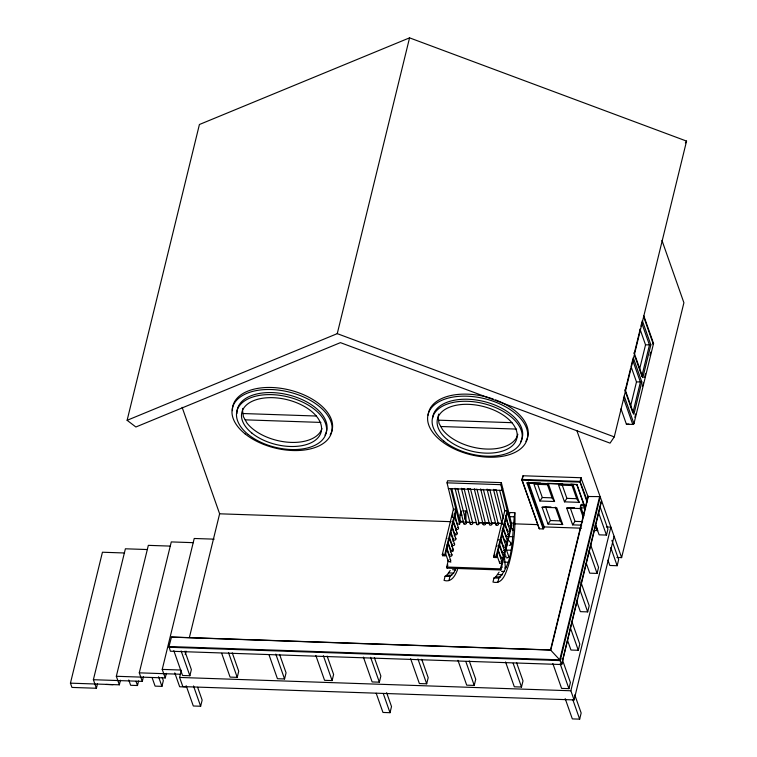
<?xml version="1.0" encoding="UTF-8"?>
<svg xmlns="http://www.w3.org/2000/svg" width="757" height="757" viewBox="0 0 757 757"><rect width="100%" height="100%" fill="white"/><g stroke="black" fill="none" stroke-linecap="round" stroke-linejoin="round"><path stroke-width="1.14" d="M461.108 512.924L461.06 510.871L460.057 514.959L460.057 521.318L463.965 521.45M464.949 519.368L464.949 515.129L465.943 511.041L463.01 510.937M514.855 512.707C515.508 530.458 513.464 548.361 508.496 565.432C505.931 572.368 502.998 584.783 492.968 582.067L493.971 577.979L498.854 578.14C514.817 561.363 511.628 534.045 514.855 512.707L509.963 512.536L508.959 516.624L513.852 516.794M465.99 522.604L465.943 511.041M507.162 543.412L506.017 550.065L510.909 550.225M503.859 559.205L505.099 554.247M127.119 420.305L199.413 124.508L409.556 37.85L686.561 141.095L614.268 436.893L610.057 443.138L340.423 342.637L135.872 426.995L127.119 420.305L337.253 333.648L614.268 436.893M97.521 683.666L96.394 688.255L71.943 687.422L70.439 683.155L102.441 552.232L124.564 552.989M96.394 688.255L93.385 679.71L125.388 548.797L147.511 549.544M70.439 683.155L119.341 684.82L116.332 676.275L148.334 545.352L170.457 546.109M119.341 684.82L120.467 680.221M93.385 679.71L142.288 681.376L139.279 672.841L171.281 541.917L193.404 542.674M128.766 679.956L130.639 685.293L137.49 685.53L138.607 680.95M142.288 681.376L143.414 676.786M116.332 676.275L165.244 677.941L162.235 669.396L194.227 538.482L214.155 539.154M168.981 646.535L171.489 637.025L550.5 649.932L559.735 659.849L561.628 664.542L170.382 651.219L168.981 646.535L559.735 659.849L599.629 496.601L588 496.507L550.5 649.932M152.081 677.591L155.09 686.126L161.932 686.362L163.332 680.638L162.206 677.43M165.244 677.941L166.36 673.352M614.088 536.278L574.09 699.922L182.844 686.599L179.617 677.449L181.302 670.588M185.219 654.568L186.052 651.134M189.411 637.394L219.625 513.804L182.125 407.313M173.817 650.642L182.569 675.49L189.865 675.736L191.37 669.604L184.897 651.238M186.165 685.71L193.309 705.997L200.643 706.243L202.147 700.111L197.634 687.299M221.706 653.338L230.081 677.108L237.225 677.354L238.729 671.213L232.257 652.846M337.253 333.648L409.556 37.85M269.066 654.956L277.431 678.717L284.556 678.963L286.061 672.822L279.588 654.464M315.83 655.477L324.573 680.325L332.115 680.581L333.61 674.449L327.147 656.082M363.379 657.095L372.132 681.943L379.361 682.189L380.856 676.058L374.393 657.691M376.191 693.232L382.957 712.451L390.016 712.697L391.511 706.555L386.628 692.674M453.765 510.417L447.037 482.843L447.538 480.79L501.333 482.625L511.855 524.98L500.85 569.983L447.056 568.147L446.658 567.021L448.22 560.625M454.607 513.823L457.162 524.062L459.603 524.147L456.206 510.502L445.125 555.818L442.684 555.733L443.148 553.84M452.118 517.126L452.941 513.766M450.32 552.033L450.85 549.885A1.277 0.984 -19.4 0 0 451.815 550.954A1.277 0.984 -19.4 0 0 453.292 549.97A1.277 0.984 -19.4 0 0 452.317 548.91M451.636 546.668L452.156 544.52M452.951 541.293L453.471 539.145M454.257 535.928L454.787 533.78M455.572 530.553L456.093 528.405A1.277 0.984 -19.4 0 0 457.067 529.474A1.277 0.984 -19.4 0 0 458.543 528.49A1.277 0.984 -19.4 0 0 457.569 527.43M450.178 570.466L446.895 575.159L445.059 576.314L444.066 580.401C451.503 582.833 455.459 575.254 457.569 569.538M447.056 568.147L447.841 564.949M459.603 524.147L460.105 522.103L451.844 488.908M448.948 580.572L449.951 576.474L453.661 573.087L456.443 567.712M410.625 658.704L419.378 683.552L426.683 683.798L428.188 677.666L421.715 659.3M500.85 569.983L500.453 568.857L510.956 525.897L500.831 484.669L501.333 482.625M502.62 488.369L502.118 490.413L448.324 488.577M507.559 512.243L496.478 557.568L494.037 557.483L493.64 556.357L504.777 510.795L499.677 490.328M494.037 557.483L494.813 554.285M496.478 557.568L496.081 556.433L507.218 510.88L504.777 510.795M528.414 482.105L544.188 526.919L543.204 528.944L539.287 528.812L521.772 479.739L523.049 475.765L580.912 477.733L588 496.507M539.287 528.812L522.16 480.165L523.049 475.765M522.16 480.165L522.15 479.446L522.16 480.165L580.013 482.133L581.508 478.055M497.86 582.237L498.854 578.14M457.957 660.322L466.709 685.161L474.232 685.426L475.737 679.284L469.264 660.918M527.468 482.9L526.986 482.881L543.204 528.944M505.562 661.94L514.315 686.788L521.497 687.034L523.002 680.893L516.529 662.526M580.912 477.733L580.013 482.133L587.025 502.033M588.388 496.223L550.784 650.055L171.281 637.129M625.575 388.956L630.496 368.801M632.966 358.723L631.045 366.558L636.486 381.935L630.344 407.058M642.296 320.533L650.85 344.813L642.854 377.544L634.3 353.264L640.365 328.434M640.924 326.172L642.021 321.659M577.525 598.21L561.628 664.542L601.626 500.888M578.083 595.929L601.247 501.181M639.57 369.284L645.541 344.861L640.129 329.475M642.854 377.544L641.86 376.087L649.459 344.993L641.718 323.021M633.24 357.607L641.794 381.888L633.855 414.363L625.301 390.082M620.995 408.846L626.408 424.223L632.767 424.44L632.966 423.617L633.95 423.655L653.546 343.46L643.8 315.783M634.868 417.353L635.7 413.918M642.428 386.42L643.261 382.985M644.661 377.26L645.503 373.826M649.989 355.497L650.821 352.062M552.837 663.548L561.58 688.397L568.923 688.643L570.418 682.511L562.054 658.741M567.532 640.318L570.958 650.036L578.291 650.291L579.805 644.112L571.819 621.431M576.541 600.84L580.345 611.647L587.678 611.893L589.192 605.695L580.827 581.934M586.325 563.435L589.75 573.163L597.084 573.409L598.56 567.372L590.574 544.68M595.314 524.024L599.118 534.83L606.452 535.085L607.918 529.086L599.932 506.395M574.09 699.922L570.863 690.772L610.861 527.127L606.423 526.976M565.186 698.616L572.33 718.904L579.663 719.15L581.158 713.009L574.771 694.86M607.947 560.142L609.83 565.479L617.163 565.725L618.658 559.593L611.893 540.375M616.879 557.464L621.611 557.625L683.902 302.743L661.949 240.395M442.684 555.733L442.287 554.607L453.424 509.064L455.865 509.139L444.728 554.692L445.125 555.818M512.48 530.581L512.404 528.878M493.971 577.979L495.797 576.825L499.081 572.131M685.359 142.884L686.561 141.095M554.569 501.503L552.09 497.851L547.254 484.13L548.664 484.726L554.569 501.503L539.902 501.011L542.305 497.519L537.47 483.789M548.011 524.033L550.415 520.542L545.579 506.821L542.097 507.256L548.011 524.033L562.678 524.535L556.774 507.758L542.097 507.256M568.602 484.849L573.267 485.568L579.171 502.345L564.504 501.844L566.908 498.361L562.072 484.631M572.614 524.866L575.017 521.384L570.182 507.654L566.7 508.089L572.614 524.866L581.641 525.178M652.78 344.038L653.546 343.46L652.771 342.609M623.408 397.86L632.767 424.44L633.95 423.655L624.203 395.968M632.767 424.44L633.95 423.655M594.217 530.685L597.737 530.392L596.194 526.02M504.616 568.204L504.928 568.034A1.429 0.804 -9.8 0 0 505.165 567.835M626.408 424.223L628.944 424.081M540.47 483.089L526.986 482.881L577.014 484.584L585.511 508.713M650.85 344.813L645.541 344.861M641.794 381.888L636.486 381.935M450.954 562.025L450.197 561.997M652.572 343.432L653.546 343.46M242.95 413.53L316.369 416.028M438.568 420.182L511.987 422.69M245.173 419.842L320.921 422.425M440.792 426.503L516.548 429.087M522.15 479.446L580.013 481.414L587.101 500.188M521.772 479.739L522.254 479.758M547.481 483.326L562.669 483.846M570.844 484.12L577.014 484.584M548.664 484.726L533.988 484.234L539.902 501.011M573.267 485.568L558.59 485.067L564.504 501.844M447.037 482.843L500.831 484.669M542.305 497.519L552.09 497.851M566.908 498.361L576.692 498.693L579.171 502.345M545.579 506.821L551.02 507.001M570.182 507.654L574.535 507.805M566.7 508.089L581.376 508.59L583.959 515.933M460.057 514.959L462.016 515.025M550.415 520.542L560.199 520.882L562.678 524.535M575.017 521.384L582.625 521.639M510.918 523.049L513.852 523.153M219.625 513.804L451.191 521.687M465.366 522.169L470.097 522.33M472.453 522.415L476.002 522.529M478.367 522.614L488.994 522.973M491.359 523.059L494.908 523.172M497.264 523.257L501.995 523.418M513.804 523.816L537.442 524.62M460.105 522.103L463.218 522.207M466.369 522.311L470.646 522.462M471.715 522.491L476.002 522.642M479.209 522.746L483.486 522.898M484.556 522.936L489.902 523.115M496.327 523.333L490.981 523.153A1.277 0.984 -19.4 0 1 491.842 524.478A1.277 0.984 -19.4 0 1 489.902 525.036A1.277 0.984 -19.4 0 1 490.034 523.418M497.396 523.371L502.743 523.551M544.188 526.919L581.565 528.187M510.956 525.897L508.505 525.812L505.96 515.574M512.565 529.824L513.53 529.853M508.051 536.552L512.943 536.722M511.07 543.545L512.054 543.573M504.645 556.338L505.619 556.376M508.553 556.471L509.537 556.509M442.287 554.607L444.728 554.692M493.64 556.357L496.081 556.433M504.058 562.11L507.966 562.243M501.361 567.107L502.345 567.144M505.279 567.248L506.253 567.277M446.658 567.021L500.453 568.857M452.601 569.718L455.534 569.822M501.503 571.384L504.436 571.488M448.769 572.917L453.661 573.087M497.68 574.582L502.572 574.752M446.895 575.159L451.787 575.329M495.797 576.825L500.689 576.995M445.059 576.314L449.951 576.474M168.991 647.254L560.227 660.577L600.225 496.923L599.629 496.601M162.235 669.396L180.98 670.04M139.279 672.841L180.147 674.232M179.617 677.449L570.863 690.772M186.515 686.996L179.664 686.76L174.782 672.878M106.188 684.46L113.03 684.697M511.401 528.433L512.111 528.651M633.732 353.017L634.3 353.264M507.587 539.041L510.966 543.034M643.8 317.145L652.383 341.502M634.896 356.31L641.86 376.087M632.663 360.095L640.394 382.067L632.861 412.906L624.733 389.836M632.966 423.617L633.183 424.232M576.853 430.553L621.611 557.625M598.465 512.394L606.452 535.085M610.767 547.576L617.163 565.725M595.201 525.254L597.15 530.78M576.683 484.319L585.53 509.461M571.857 484.963L576.692 498.693M579.966 507.985L583.316 517.495M589.097 550.717L597.084 573.409M555.364 507.152L560.199 520.882M579.313 588.123L587.678 611.893M527.629 482.644L543.791 528.556M570.305 627.6L578.291 650.291M560.171 663.794L568.923 688.643M572.898 699.932L579.663 719.15M505.875 518.441L509.858 529.72M504.957 523.494L507.483 530.676M503.282 527.837L506.178 536.041M503.254 529.181L507.228 540.46A1.277 0.984 -19.4 0 1 506.537 541.804A1.277 0.984 -19.4 0 1 504.947 541.567A1.277 0.984 -19.4 0 1 505.354 540.186M501.967 533.202L504.862 541.416M501.938 534.546L505.913 545.835M506.054 548.882L508.59 556.083A1.533 1.183 -19.4 0 1 507.994 557.549M501.02 539.599L503.547 546.781M500.632 539.921L504.607 551.2M499.705 544.974L502.232 552.156M499.317 545.286L503.291 556.575A1.277 0.984 -19.4 0 1 502.023 558.07A1.277 0.984 -19.4 0 1 500.992 556.745M498.39 550.339L500.926 557.521M498.002 550.661L501.976 561.94M497.084 555.714L499.611 562.896M513.132 663.264L521.497 687.034M458.505 527.979L454.531 516.69A1.277 0.984 -19.4 0 1 453.736 518.072M453.244 520.721L456.14 528.925M453.216 522.056L457.19 533.344M451.929 526.087L454.825 534.3M451.901 527.43L455.875 538.719M450.983 532.483L453.509 539.665M450.595 532.796L454.569 544.084M449.667 537.858L452.194 545.04M453.254 549.459L449.28 538.17A1.277 0.984 -19.4 0 1 448.494 539.552M447.993 542.201L450.888 550.405M447.964 543.535L451.938 554.824M446.687 547.566L449.573 555.78M446.658 548.91L450.633 560.199M445.731 553.963L448.258 561.145M465.867 661.656L474.232 685.426M417.94 658.95L426.683 683.798M370.608 657.341L379.361 682.189M383.241 693.478L390.016 712.697M323.362 655.732L332.115 680.581M275.813 654.114L284.556 678.963M228.472 652.506L237.225 677.354M181.112 650.888L189.865 675.736M193.499 685.956L200.643 706.243M158.554 676.749L161.932 686.362M135.986 681.262L137.49 685.53M496.195 489.798L503.386 518.668M502.099 523.939L493.488 489.353A1.277 0.984 -19.4 0 0 495.419 489.883M489.779 489.58L498.39 524.166M487.063 489.136L495.958 524.866M483.363 489.363L491.974 523.948M480.648 488.918L489.542 524.648M476.938 489.145L485.549 523.73M474.289 488.946L483.127 524.431M470.523 488.927L479.134 523.513M467.807 488.483L476.702 524.213M464.107 488.71L472.718 523.295M461.392 488.265L470.286 523.995M457.682 488.483L466.293 523.078M455.033 488.293L463.871 523.778M450.775 488.662L455.865 509.139M504.153 554.01L505.354 567.39M580.941 505.799A2.044 1.154 13.7 0 1 582.038 504.332A2.044 1.154 13.7 0 1 584.678 505.619M484.868 522.983A1.277 0.984 -19.4 0 1 485.369 524.346A1.277 0.984 -19.4 0 1 483.562 524.866A1.277 0.984 -19.4 0 1 483.373 523.409M497.699 523.418A1.277 0.984 -19.4 0 1 498.21 524.781A1.277 0.984 -19.4 0 1 496.403 525.301A1.277 0.984 -19.4 0 1 496.214 523.844M472.027 522.538A1.277 0.984 -19.4 0 1 472.529 523.91A1.277 0.984 -19.4 0 1 470.731 524.431A1.277 0.984 -19.4 0 1 470.532 522.973M478.717 522.869A1.277 0.984 -19.4 0 1 478.888 524.204A1.277 0.984 -19.4 0 1 477.232 524.686A1.277 0.984 -19.4 0 1 476.768 523.428M504.749 524.137A1.277 0.984 -19.4 0 1 504.493 525.159M465.877 522.434A1.277 0.984 -19.4 0 1 465.981 523.844A1.277 0.984 -19.4 0 1 464.221 524.166A1.277 0.984 -19.4 0 1 464.117 522.756M456.906 488.568A1.277 0.984 -19.4 0 1 455.175 488.511M463.568 488.587A1.277 0.984 -19.4 0 1 461.59 488.729M470.173 488.558A1.277 0.984 -19.4 0 1 467.873 488.729M476.162 489.23A1.277 0.984 -19.4 0 1 474.431 489.164M482.578 489.448A1.277 0.984 -19.4 0 1 480.846 489.382M489.249 489.457A1.277 0.984 -19.4 0 1 487.129 489.382M453.945 543.583A1.277 0.984 -19.4 0 1 454.503 544.87A1.277 0.984 -19.4 0 1 452.828 545.542A1.277 0.984 -19.4 0 1 452.27 544.255M451.588 554.436A1.277 0.984 -19.4 0 1 451.617 555.922A1.277 0.984 -19.4 0 1 449.781 556.054A1.277 0.984 -19.4 0 1 450.065 554.55M456.831 532.956A1.277 0.984 -19.4 0 1 456.944 534.366A1.277 0.984 -19.4 0 1 455.175 534.688A1.277 0.984 -19.4 0 1 455.071 533.269M449.999 559.688A1.277 0.984 -19.4 0 1 450.51 561.06A1.277 0.984 -19.4 0 1 448.702 561.58A1.277 0.984 -19.4 0 1 448.513 560.123M455.25 538.218A1.277 0.984 -19.4 0 1 455.761 539.58A1.277 0.984 -19.4 0 1 453.954 540.101A1.277 0.984 -19.4 0 1 453.765 538.643M505.288 545.333A1.277 0.984 -19.4 0 1 505.799 546.696A1.277 0.984 -19.4 0 1 503.992 547.216A1.277 0.984 -19.4 0 1 503.802 545.759M506.14 535.53A1.277 0.984 -19.4 0 0 507.436 536.571A1.277 0.984 -19.4 0 0 508.543 535.095L504.569 523.806A1.277 0.984 -19.4 0 1 503.774 525.188M507.606 534.546A1.277 0.984 -19.4 0 1 508.401 534.877M501.626 561.552A1.277 0.984 -19.4 0 1 501.654 563.038A1.277 0.984 -19.4 0 1 499.819 563.18A1.277 0.984 -19.4 0 1 500.103 561.666M503.67 550.651A1.277 0.984 -19.4 0 1 504.616 551.806A1.277 0.984 -19.4 0 1 502.96 552.676A1.277 0.984 -19.4 0 1 502.307 551.37M509.224 529.219A1.277 0.984 -19.4 0 1 509.783 530.506A1.277 0.984 -19.4 0 1 508.108 531.177A1.277 0.984 -19.4 0 1 507.55 529.891M452.099 517.391A1.277 0.984 -19.4 0 1 452.232 516.861M453.074 521.838A1.277 0.984 -19.4 0 1 452.431 523.437M451.55 527.042A1.277 0.984 -19.4 0 1 451.655 528.452M450.453 532.578A1.277 0.984 -19.4 0 1 450.093 534.026M446.876 538.606A1.277 0.984 -19.4 0 1 446.98 538.341M447.822 543.318A1.277 0.984 -19.4 0 1 446.857 545.012M446.299 548.522A1.277 0.984 -19.4 0 1 446.157 550.14M505.733 518.223A1.277 0.984 -19.4 0 1 505.383 519.662M497.652 550.263A1.277 0.984 -19.4 0 1 497.756 551.683M502.156 524.241A1.277 0.984 -19.4 0 1 502.269 523.976M503.112 528.963A1.277 0.984 -19.4 0 1 502.146 530.648M501.588 534.158A1.277 0.984 -19.4 0 1 501.446 535.776M500.008 539.419A1.277 0.984 -19.4 0 1 500.131 541.141M498.333 540.091A1.277 0.984 -19.4 0 1 498.513 539.845M499.175 545.068A1.277 0.984 -19.4 0 1 498.532 546.668M496.952 546.242A1.277 0.984 -19.4 0 1 497.018 545.456M453.169 551.143A1.58 0.889 -9.8 0 1 452.487 551.011M507.644 557.739A1.533 1.183 -19.4 0 1 506.178 557.691M505.676 556.925A1.533 1.183 -19.4 0 1 505.695 556.603M505.827 556.281A1.533 1.183 -19.4 0 1 506.045 555.998M511.145 543.318A1.523 1.315 -28.8 0 1 510.918 544.671M510.644 544.945A1.523 1.315 -28.8 0 1 509.158 545.258M232.465 410.682A51.06 28.87 13.7 0 1 289.467 389.978A51.06 28.87 13.7 0 1 330.241 434.688M428.121 415.148A51.06 28.87 13.7 0 1 493.29 399.071M495.532 399.885A51.06 28.87 13.7 0 1 525.869 441.35M236.979 413.454A45.95 25.984 13.7 0 1 288.275 394.823A45.95 25.984 13.7 0 1 324.971 435.067M432.625 418.148A45.95 25.984 13.7 0 1 485.549 401.91A45.95 25.984 13.7 0 1 520.589 441.728M321.952 428.566A40.85 23.098 13.7 0 1 288.54 442.258A40.85 23.098 13.7 0 1 246.952 423.021L243.394 416.662L242.505 410.389A40.85 23.098 13.7 0 1 242.817 408.402M517.845 434.244A40.85 23.098 13.7 0 1 485.029 448.977A40.85 23.098 13.7 0 1 442.571 429.683L439.013 423.324L438.123 417.05A40.85 23.098 13.7 0 1 438.71 414.088M580.941 507.332A2.044 1.154 13.7 0 0 584.328 507.445A2.044 1.154 13.7 0 0 581.991 505.562A2.044 1.154 13.7 0 0 580.941 507.332M248.239 434.518A45.95 25.984 13.7 0 0 324.469 437.111A45.95 25.984 13.7 0 0 271.848 394.634A45.95 25.984 13.7 0 0 248.239 434.518M443.857 441.17A45.95 25.984 13.7 0 0 520.097 443.772A45.95 25.984 13.7 0 0 467.476 401.295A45.95 25.984 13.7 0 0 443.857 441.17M245.041 433.846A51.06 28.87 13.7 0 0 329.749 436.732A51.06 28.87 13.7 0 0 271.28 389.533A51.06 28.87 13.7 0 0 245.041 433.846M440.659 440.508A51.06 28.87 13.7 0 0 525.367 443.394A51.06 28.87 13.7 0 0 466.899 396.195A51.06 28.87 13.7 0 0 440.659 440.508M447.557 439.798A40.85 23.098 13.7 0 0 515.318 442.097A40.85 23.098 13.7 0 0 468.545 404.342A40.85 23.098 13.7 0 0 447.557 439.798M251.939 433.136A40.85 23.098 13.7 0 0 319.7 435.436A40.85 23.098 13.7 0 0 272.927 397.68A40.85 23.098 13.7 0 0 251.939 433.136"/></g></svg>
